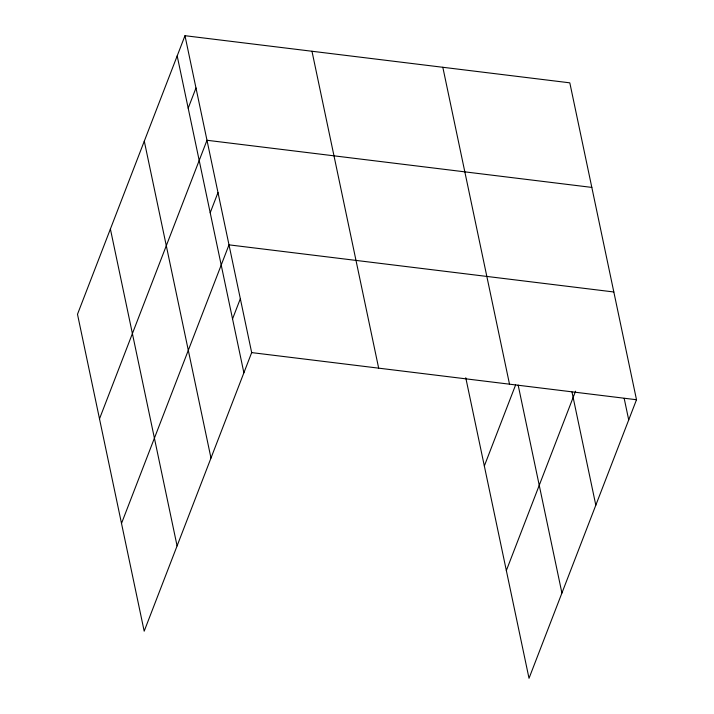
<?xml version="1.0" encoding="UTF-8"?>
<svg xmlns="http://www.w3.org/2000/svg" width="714" height="714" viewBox="0 0 714 714"><rect width="100%" height="100%" fill="white"/><g stroke="black" fill="none" stroke-linecap="round" stroke-linejoin="round"><path stroke-width="1.07" d="M184.98 35.7L77.496 314.267L144.183 631.167L251.676 352.6L184.98 35.7L569.817 82.833L636.504 399.733L529.02 678.3L465.76 377.742M188.193 108.18L195.984 87.992M99.496 418.85L206.989 140.274L591.826 187.407M210.202 212.763L217.993 192.566M121.505 523.424L228.998 244.857L613.835 291.981M232.541 318.917L240.341 298.729M484.333 465.974L515.633 384.873M506.342 570.557L575.546 391.201M251.676 352.6L636.504 399.733M624.179 398.376L628.713 419.921M571.994 391.995L595.815 505.191M518.15 385.069L561.918 593.039M442.823 67.277L509.51 384.177M311.982 51.256L378.67 368.156M177.188 55.897L243.885 372.797M144.29 141.158L210.978 458.058M110.393 229.007L177.081 545.907"/></g></svg>
